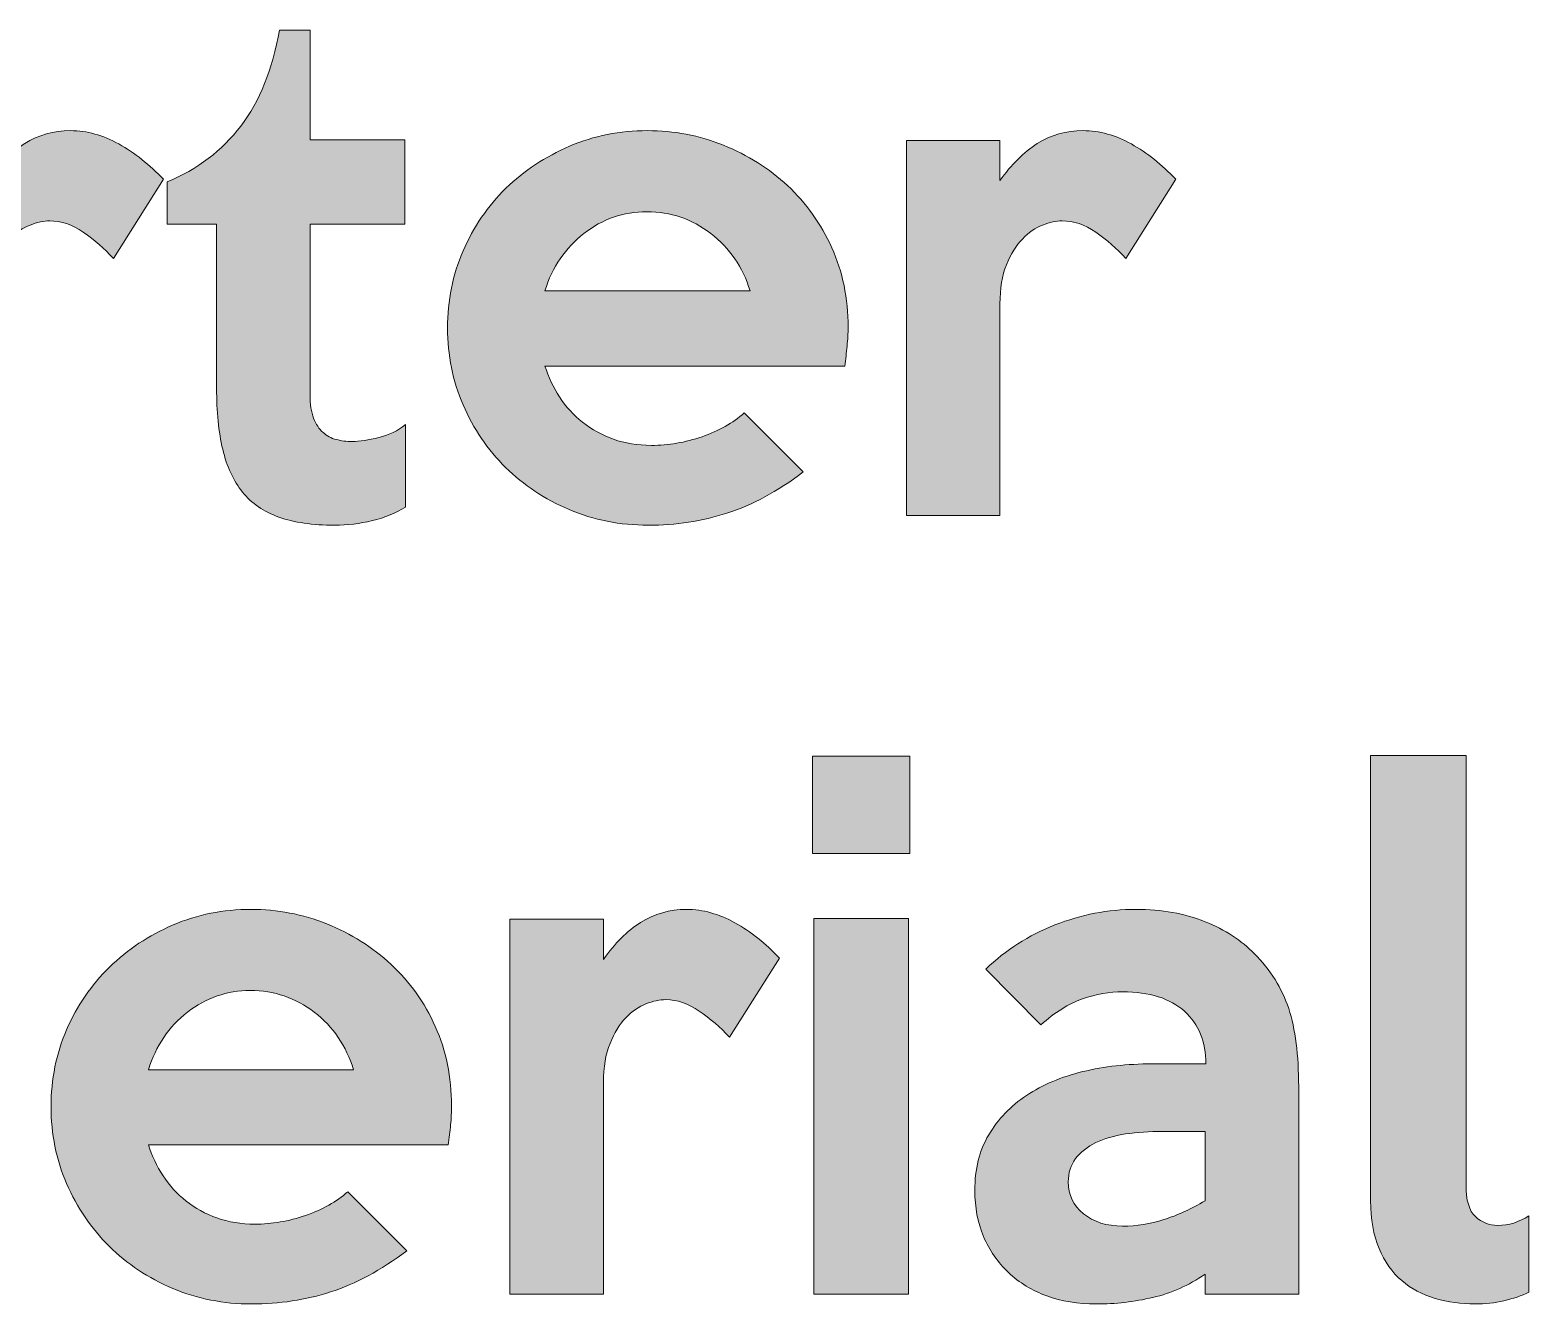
# Model space of a CAD drawing. Header units: inches. Extents: x -195 to 784, y 103 to 204.
# Drawn here: x 433.27 to 444.82, y 122.42 to 132.23 of the extents above; entities that cross this region are included whole.
import ezdxf

# ---------------------------------------------------------------- set-up
doc = ezdxf.new("R2010")
doc.units = ezdxf.units.IN
doc.header["$MEASUREMENT"] = 0
doc.layers.add('Layer 1', color=7, linetype='Continuous')

# ---------------------------------------------------------------- blocks, each defined once
blk = doc.blocks.new('block 14')
at = {"layer": 'Layer 1', "true_color": 0xffffff}
h = blk.add_hatch(color=7, dxfattribs=at)
h.dxf.hatch_style = 2
edge = h.paths.add_edge_path()
edge.add_spline(control_points=[(436.165, 128.558), (436.092, 128.511), (436.007, 128.477), (435.91, 128.453), (435.814, 128.43), (435.716, 128.418), (435.62, 128.418), (435.45, 128.418), (435.306, 128.439), (435.19, 128.48), (435.074, 128.522), (434.98, 128.586), (434.91, 128.673), (434.84, 128.759), (434.789, 128.87), (434.757, 129.003), (434.726, 129.136), (434.71, 129.293), (434.71, 129.473), (434.71, 129.473), (434.71, 130.738), (434.71, 130.738), (434.71, 130.738), (434.33, 130.738), (434.33, 130.738), (434.33, 130.738), (434.33, 131.063), (434.33, 131.063), (434.563, 131.159), (434.752, 131.303), (434.897, 131.493), (435.042, 131.683), (435.141, 131.93), (435.195, 132.233), (435.195, 132.233), (435.43, 132.233), (435.43, 132.233), (435.43, 132.233), (435.43, 131.388), (435.43, 131.388), (435.43, 131.388), (436.159, 131.388), (436.159, 131.388), (436.159, 131.388), (436.159, 130.738), (436.159, 130.738), (436.159, 130.738), (435.43, 130.738), (435.43, 130.738), (435.43, 130.738), (435.43, 129.423), (435.43, 129.423), (435.43, 129.35), (435.439, 129.289), (435.457, 129.243), (435.476, 129.196), (435.499, 129.159), (435.53, 129.133), (435.559, 129.106), (435.594, 129.088), (435.632, 129.078), (435.67, 129.068), (435.711, 129.063), (435.755, 129.063), (435.811, 129.063), (435.88, 129.073), (435.96, 129.093), (436.04, 129.113), (436.108, 129.146), (436.165, 129.193), (436.165, 129.193), (436.165, 128.558), (436.165, 128.558), (436.165, 128.558), (436.165, 128.558), (436.165, 128.558)], knot_values=[0, 0, 0, 0, 1, 1, 1, 2, 2, 2, 3, 3, 3, 4, 4, 4, 5, 5, 5, 6, 6, 6, 7, 7, 7, 8, 8, 8, 9, 9, 9, 10, 10, 10, 11, 11, 11, 12, 12, 12, 13, 13, 13, 14, 14, 14, 15, 15, 15, 16, 16, 16, 17, 17, 17, 18, 18, 18, 19, 19, 19, 20, 20, 20, 21, 21, 21, 22, 22, 22, 23, 23, 23, 24, 24, 24, 25, 25, 25, 25], degree=3, periodic=1)
h = blk.add_hatch(color=7, dxfattribs=at)
h.dxf.hatch_style = 2
edge = h.paths.add_edge_path()
edge.add_spline(control_points=[(434.3, 131.083), (434.3, 131.083), (433.915, 130.473), (433.915, 130.473), (433.845, 130.55), (433.768, 130.617), (433.683, 130.676), (433.598, 130.734), (433.512, 130.763), (433.425, 130.763), (433.379, 130.763), (433.328, 130.752), (433.273, 130.73), (433.218, 130.709), (433.166, 130.673), (433.118, 130.623), (433.069, 130.573), (433.029, 130.507), (432.995, 130.425), (432.962, 130.343), (432.945, 130.243), (432.945, 130.123), (432.945, 130.123), (432.945, 128.493), (432.945, 128.493), (432.945, 128.493), (432.225, 128.493), (432.225, 128.493), (432.225, 128.493), (432.225, 131.383), (432.225, 131.383), (432.225, 131.383), (432.945, 131.383), (432.945, 131.383), (432.945, 131.383), (432.945, 131.073), (432.945, 131.073), (433.032, 131.196), (433.128, 131.291), (433.232, 131.358), (433.338, 131.425), (433.455, 131.458), (433.585, 131.458), (433.712, 131.458), (433.836, 131.423), (433.957, 131.355), (434.079, 131.287), (434.194, 131.196), (434.3, 131.083)], knot_values=[0, 0, 0, 0, 1, 1, 1, 2, 2, 2, 3, 3, 3, 4, 4, 4, 5, 5, 5, 6, 6, 6, 7, 7, 7, 8, 8, 8, 9, 9, 9, 10, 10, 10, 11, 11, 11, 12, 12, 12, 13, 13, 13, 14, 14, 14, 15, 15, 15, 16, 16, 16, 16], degree=3, periodic=1)
h = blk.add_hatch(color=7, dxfattribs=at)
h.dxf.hatch_style = 2
edge = h.paths.add_edge_path()
edge.add_spline(control_points=[(439.575, 129.943), (439.575, 129.896), (439.572, 129.848), (439.567, 129.798), (439.562, 129.748), (439.557, 129.696), (439.55, 129.643), (439.55, 129.643), (437.24, 129.643), (437.24, 129.643), (437.267, 129.56), (437.304, 129.48), (437.352, 129.406), (437.401, 129.331), (437.46, 129.266), (437.53, 129.211), (437.6, 129.156), (437.679, 129.112), (437.768, 129.08), (437.856, 129.049), (437.953, 129.033), (438.06, 129.033), (438.19, 129.033), (438.32, 129.055), (438.45, 129.1), (438.58, 129.145), (438.688, 129.206), (438.775, 129.283), (438.775, 129.283), (439.23, 128.828), (439.23, 128.828), (439.03, 128.678), (438.834, 128.572), (438.642, 128.511), (438.45, 128.449), (438.248, 128.418), (438.035, 128.418), (437.818, 128.418), (437.615, 128.458), (437.427, 128.538), (437.238, 128.619), (437.075, 128.726), (436.937, 128.863), (436.798, 129), (436.689, 129.161), (436.609, 129.346), (436.529, 129.531), (436.489, 129.728), (436.489, 129.938), (436.489, 130.148), (436.529, 130.346), (436.609, 130.531), (436.689, 130.716), (436.8, 130.876), (436.939, 131.014), (437.079, 131.15), (437.243, 131.258), (437.43, 131.338), (437.617, 131.418), (437.816, 131.458), (438.029, 131.458), (438.233, 131.458), (438.428, 131.421), (438.614, 131.346), (438.801, 131.271), (438.966, 131.167), (439.109, 131.034), (439.252, 130.9), (439.366, 130.741), (439.449, 130.556), (439.533, 130.371), (439.575, 130.166), (439.575, 129.943)], knot_values=[0, 0, 0, 0, 1, 1, 1, 2, 2, 2, 3, 3, 3, 4, 4, 4, 5, 5, 5, 6, 6, 6, 7, 7, 7, 8, 8, 8, 9, 9, 9, 10, 10, 10, 11, 11, 11, 12, 12, 12, 13, 13, 13, 14, 14, 14, 15, 15, 15, 16, 16, 16, 17, 17, 17, 18, 18, 18, 19, 19, 19, 20, 20, 20, 21, 21, 21, 22, 22, 22, 23, 23, 23, 24, 24, 24, 24], degree=3, periodic=1)
edge = h.paths.add_edge_path()
edge.add_spline(control_points=[(438.82, 130.223), (438.763, 130.407), (438.663, 130.554), (438.517, 130.666), (438.373, 130.777), (438.208, 130.833), (438.025, 130.833), (437.844, 130.833), (437.683, 130.777), (437.54, 130.666), (437.396, 130.554), (437.297, 130.407), (437.239, 130.223), (437.239, 130.223), (438.82, 130.223), (438.82, 130.223)], knot_values=[0, 0, 0, 0, 1, 1, 1, 2, 2, 2, 3, 3, 3, 4, 4, 4, 5, 5, 5, 5], degree=3, periodic=1)
h = blk.add_hatch(color=7, dxfattribs=at)
h.dxf.hatch_style = 2
edge = h.paths.add_edge_path()
edge.add_spline(control_points=[(442.1, 131.083), (442.1, 131.083), (441.715, 130.473), (441.715, 130.473), (441.645, 130.55), (441.567, 130.617), (441.483, 130.676), (441.397, 130.734), (441.312, 130.763), (441.225, 130.763), (441.178, 130.763), (441.128, 130.752), (441.073, 130.73), (441.018, 130.709), (440.966, 130.673), (440.918, 130.623), (440.869, 130.573), (440.828, 130.507), (440.795, 130.425), (440.761, 130.343), (440.745, 130.243), (440.745, 130.123), (440.745, 130.123), (440.745, 128.493), (440.745, 128.493), (440.745, 128.493), (440.025, 128.493), (440.025, 128.493), (440.025, 128.493), (440.025, 131.383), (440.025, 131.383), (440.025, 131.383), (440.745, 131.383), (440.745, 131.383), (440.745, 131.383), (440.745, 131.073), (440.745, 131.073), (440.831, 131.196), (440.927, 131.291), (441.032, 131.358), (441.137, 131.425), (441.255, 131.458), (441.385, 131.458), (441.511, 131.458), (441.635, 131.423), (441.757, 131.355), (441.879, 131.287), (441.993, 131.196), (442.1, 131.083)], knot_values=[0, 0, 0, 0, 1, 1, 1, 2, 2, 2, 3, 3, 3, 4, 4, 4, 5, 5, 5, 6, 6, 6, 7, 7, 7, 8, 8, 8, 9, 9, 9, 10, 10, 10, 11, 11, 11, 12, 12, 12, 13, 13, 13, 14, 14, 14, 15, 15, 15, 16, 16, 16, 16], degree=3, periodic=1)
at = {"layer": 'Layer 1', "lineweight": 0}
for points, knots in [([(436.165, 128.558), (436.092, 128.511), (436.007, 128.477), (435.91, 128.453), (435.814, 128.43), (435.716, 128.418), (435.62, 128.418), (435.45, 128.418), (435.306, 128.439), (435.19, 128.48), (435.074, 128.522), (434.98, 128.586), (434.91, 128.673), (434.84, 128.759), (434.789, 128.87), (434.757, 129.003), (434.726, 129.136), (434.71, 129.293), (434.71, 129.473), (434.71, 129.473), (434.71, 130.738), (434.71, 130.738), (434.71, 130.738), (434.33, 130.738), (434.33, 130.738), (434.33, 130.738), (434.33, 131.063), (434.33, 131.063), (434.563, 131.159), (434.752, 131.303), (434.897, 131.493), (435.042, 131.683), (435.141, 131.93), (435.195, 132.233), (435.195, 132.233), (435.43, 132.233), (435.43, 132.233), (435.43, 132.233), (435.43, 131.388), (435.43, 131.388), (435.43, 131.388), (436.159, 131.388), (436.159, 131.388), (436.159, 131.388), (436.159, 130.738), (436.159, 130.738), (436.159, 130.738), (435.43, 130.738), (435.43, 130.738), (435.43, 130.738), (435.43, 129.423), (435.43, 129.423), (435.43, 129.35), (435.439, 129.289), (435.457, 129.243), (435.476, 129.196), (435.499, 129.159), (435.53, 129.133), (435.559, 129.106), (435.594, 129.088), (435.632, 129.078), (435.67, 129.068), (435.711, 129.063), (435.755, 129.063), (435.811, 129.063), (435.88, 129.073), (435.96, 129.093), (436.04, 129.113), (436.108, 129.146), (436.165, 129.193), (436.165, 129.193), (436.165, 128.558), (436.165, 128.558), (436.165, 128.558), (436.165, 128.558), (436.165, 128.558)], [0, 0, 0, 0, 1, 1, 1, 2, 2, 2, 3, 3, 3, 4, 4, 4, 5, 5, 5, 6, 6, 6, 7, 7, 7, 8, 8, 8, 9, 9, 9, 10, 10, 10, 11, 11, 11, 12, 12, 12, 13, 13, 13, 14, 14, 14, 15, 15, 15, 16, 16, 16, 17, 17, 17, 18, 18, 18, 19, 19, 19, 20, 20, 20, 21, 21, 21, 22, 22, 22, 23, 23, 23, 24, 24, 24, 25, 25, 25, 25]), ([(434.3, 131.083), (434.3, 131.083), (433.915, 130.473), (433.915, 130.473), (433.845, 130.55), (433.768, 130.617), (433.683, 130.676), (433.598, 130.734), (433.512, 130.763), (433.425, 130.763), (433.379, 130.763), (433.328, 130.752), (433.273, 130.73), (433.218, 130.709), (433.166, 130.673), (433.118, 130.623), (433.069, 130.573), (433.029, 130.507), (432.995, 130.425), (432.962, 130.343), (432.945, 130.243), (432.945, 130.123), (432.945, 130.123), (432.945, 128.493), (432.945, 128.493), (432.945, 128.493), (432.225, 128.493), (432.225, 128.493), (432.225, 128.493), (432.225, 131.383), (432.225, 131.383), (432.225, 131.383), (432.945, 131.383), (432.945, 131.383), (432.945, 131.383), (432.945, 131.073), (432.945, 131.073), (433.032, 131.196), (433.128, 131.291), (433.232, 131.358), (433.338, 131.425), (433.455, 131.458), (433.585, 131.458), (433.712, 131.458), (433.836, 131.423), (433.957, 131.355), (434.079, 131.287), (434.194, 131.196), (434.3, 131.083)], [0, 0, 0, 0, 1, 1, 1, 2, 2, 2, 3, 3, 3, 4, 4, 4, 5, 5, 5, 6, 6, 6, 7, 7, 7, 8, 8, 8, 9, 9, 9, 10, 10, 10, 11, 11, 11, 12, 12, 12, 13, 13, 13, 14, 14, 14, 15, 15, 15, 16, 16, 16, 16]), ([(439.575, 129.943), (439.575, 129.896), (439.572, 129.848), (439.567, 129.798), (439.562, 129.748), (439.557, 129.696), (439.55, 129.643), (439.55, 129.643), (437.24, 129.643), (437.24, 129.643), (437.267, 129.56), (437.304, 129.48), (437.352, 129.406), (437.401, 129.331), (437.46, 129.266), (437.53, 129.211), (437.6, 129.156), (437.679, 129.112), (437.768, 129.08), (437.856, 129.049), (437.953, 129.033), (438.06, 129.033), (438.19, 129.033), (438.32, 129.055), (438.45, 129.1), (438.58, 129.145), (438.688, 129.206), (438.775, 129.283), (438.775, 129.283), (439.23, 128.828), (439.23, 128.828), (439.03, 128.678), (438.834, 128.572), (438.642, 128.511), (438.45, 128.449), (438.248, 128.418), (438.035, 128.418), (437.818, 128.418), (437.615, 128.458), (437.427, 128.538), (437.238, 128.619), (437.075, 128.726), (436.937, 128.863), (436.798, 129), (436.689, 129.161), (436.609, 129.346), (436.529, 129.531), (436.489, 129.728), (436.489, 129.938), (436.489, 130.148), (436.529, 130.346), (436.609, 130.531), (436.689, 130.716), (436.8, 130.876), (436.939, 131.014), (437.079, 131.15), (437.243, 131.258), (437.43, 131.338), (437.617, 131.418), (437.816, 131.458), (438.029, 131.458), (438.233, 131.458), (438.428, 131.421), (438.614, 131.346), (438.801, 131.271), (438.966, 131.167), (439.109, 131.034), (439.252, 130.9), (439.366, 130.741), (439.449, 130.556), (439.533, 130.371), (439.575, 130.166), (439.575, 129.943)], [0, 0, 0, 0, 1, 1, 1, 2, 2, 2, 3, 3, 3, 4, 4, 4, 5, 5, 5, 6, 6, 6, 7, 7, 7, 8, 8, 8, 9, 9, 9, 10, 10, 10, 11, 11, 11, 12, 12, 12, 13, 13, 13, 14, 14, 14, 15, 15, 15, 16, 16, 16, 17, 17, 17, 18, 18, 18, 19, 19, 19, 20, 20, 20, 21, 21, 21, 22, 22, 22, 23, 23, 23, 24, 24, 24, 24]), ([(442.1, 131.083), (442.1, 131.083), (441.715, 130.473), (441.715, 130.473), (441.645, 130.55), (441.567, 130.617), (441.483, 130.676), (441.397, 130.734), (441.312, 130.763), (441.225, 130.763), (441.178, 130.763), (441.128, 130.752), (441.073, 130.73), (441.018, 130.709), (440.966, 130.673), (440.918, 130.623), (440.869, 130.573), (440.828, 130.507), (440.795, 130.425), (440.761, 130.343), (440.745, 130.243), (440.745, 130.123), (440.745, 130.123), (440.745, 128.493), (440.745, 128.493), (440.745, 128.493), (440.025, 128.493), (440.025, 128.493), (440.025, 128.493), (440.025, 131.383), (440.025, 131.383), (440.025, 131.383), (440.745, 131.383), (440.745, 131.383), (440.745, 131.383), (440.745, 131.073), (440.745, 131.073), (440.831, 131.196), (440.927, 131.291), (441.032, 131.358), (441.137, 131.425), (441.255, 131.458), (441.385, 131.458), (441.511, 131.458), (441.635, 131.423), (441.757, 131.355), (441.879, 131.287), (441.993, 131.196), (442.1, 131.083)], [0, 0, 0, 0, 1, 1, 1, 2, 2, 2, 3, 3, 3, 4, 4, 4, 5, 5, 5, 6, 6, 6, 7, 7, 7, 8, 8, 8, 9, 9, 9, 10, 10, 10, 11, 11, 11, 12, 12, 12, 13, 13, 13, 14, 14, 14, 15, 15, 15, 16, 16, 16, 16]), ([(438.82, 130.223), (438.763, 130.407), (438.663, 130.554), (438.517, 130.666), (438.373, 130.777), (438.208, 130.833), (438.025, 130.833), (437.844, 130.833), (437.683, 130.777), (437.54, 130.666), (437.396, 130.554), (437.297, 130.407), (437.239, 130.223), (437.239, 130.223), (438.82, 130.223), (438.82, 130.223)], [0, 0, 0, 0, 1, 1, 1, 2, 2, 2, 3, 3, 3, 4, 4, 4, 5, 5, 5, 5])]:
    blk.add_open_spline(points, degree=3, knots=knots, dxfattribs=at)
blk = doc.blocks.new('block 15')
at = {"layer": 'Layer 1', "true_color": 0xffffff}
h = blk.add_hatch(color=7, dxfattribs=at)
h.dxf.hatch_style = 2
h.paths.add_polyline_path([(440.05, 125.888), (439.301, 125.888), (439.301, 126.638), (440.05, 126.638)])
h.paths.add_polyline_path([(440.041, 122.493), (439.31, 122.493), (439.31, 125.388), (440.041, 125.388)])
h = blk.add_hatch(color=7, dxfattribs=at)
h.dxf.hatch_style = 2
edge = h.paths.add_edge_path()
edge.add_spline(control_points=[(444.82, 122.508), (444.763, 122.481), (444.699, 122.46), (444.627, 122.443), (444.556, 122.426), (444.482, 122.418), (444.405, 122.418), (444.298, 122.418), (444.196, 122.432), (444.098, 122.461), (443.999, 122.489), (443.914, 122.535), (443.84, 122.598), (443.767, 122.661), (443.708, 122.744), (443.665, 122.846), (443.622, 122.947), (443.6, 123.07), (443.6, 123.213), (443.6, 123.213), (443.6, 126.643), (443.6, 126.643), (443.6, 126.643), (444.335, 126.643), (444.335, 126.643), (444.335, 126.643), (444.335, 123.338), (444.335, 123.338), (444.335, 123.218), (444.359, 123.136), (444.408, 123.091), (444.456, 123.046), (444.514, 123.023), (444.58, 123.023), (444.663, 123.023), (444.743, 123.048), (444.82, 123.098), (444.82, 123.098), (444.82, 122.508), (444.82, 122.508)], knot_values=[0, 0, 0, 0, 1, 1, 1, 2, 2, 2, 3, 3, 3, 4, 4, 4, 5, 5, 5, 6, 6, 6, 7, 7, 7, 8, 8, 8, 9, 9, 9, 10, 10, 10, 11, 11, 11, 12, 12, 12, 13, 13, 13, 13], degree=3, periodic=1)
h = blk.add_hatch(color=7, dxfattribs=at)
h.dxf.hatch_style = 2
edge = h.paths.add_edge_path()
edge.add_spline(control_points=[(436.52, 123.943), (436.52, 123.896), (436.518, 123.848), (436.513, 123.798), (436.508, 123.748), (436.502, 123.696), (436.495, 123.643), (436.495, 123.643), (434.185, 123.643), (434.185, 123.643), (434.212, 123.56), (434.249, 123.48), (434.298, 123.406), (434.346, 123.331), (434.405, 123.266), (434.475, 123.211), (434.545, 123.156), (434.624, 123.112), (434.713, 123.081), (434.801, 123.049), (434.899, 123.033), (435.005, 123.033), (435.136, 123.033), (435.265, 123.055), (435.395, 123.1), (435.525, 123.145), (435.634, 123.206), (435.721, 123.283), (435.721, 123.283), (436.175, 122.828), (436.175, 122.828), (435.975, 122.678), (435.78, 122.572), (435.588, 122.511), (435.396, 122.449), (435.193, 122.418), (434.98, 122.418), (434.763, 122.418), (434.561, 122.458), (434.372, 122.538), (434.184, 122.618), (434.021, 122.726), (433.882, 122.863), (433.744, 123), (433.635, 123.161), (433.555, 123.346), (433.474, 123.531), (433.435, 123.728), (433.435, 123.938), (433.435, 124.148), (433.474, 124.346), (433.555, 124.531), (433.635, 124.716), (433.745, 124.876), (433.885, 125.013), (434.025, 125.15), (434.188, 125.258), (434.375, 125.338), (434.562, 125.418), (434.762, 125.458), (434.975, 125.458), (435.178, 125.458), (435.373, 125.421), (435.56, 125.346), (435.746, 125.271), (435.911, 125.167), (436.055, 125.034), (436.198, 124.9), (436.312, 124.741), (436.395, 124.556), (436.478, 124.371), (436.52, 124.166), (436.52, 123.943)], knot_values=[0, 0, 0, 0, 1, 1, 1, 2, 2, 2, 3, 3, 3, 4, 4, 4, 5, 5, 5, 6, 6, 6, 7, 7, 7, 8, 8, 8, 9, 9, 9, 10, 10, 10, 11, 11, 11, 12, 12, 12, 13, 13, 13, 14, 14, 14, 15, 15, 15, 16, 16, 16, 17, 17, 17, 18, 18, 18, 19, 19, 19, 20, 20, 20, 21, 21, 21, 22, 22, 22, 23, 23, 23, 24, 24, 24, 24], degree=3, periodic=1)
edge = h.paths.add_edge_path()
edge.add_spline(control_points=[(435.765, 124.223), (435.709, 124.407), (435.608, 124.554), (435.463, 124.666), (435.318, 124.777), (435.153, 124.833), (434.97, 124.833), (434.79, 124.833), (434.628, 124.777), (434.486, 124.666), (434.342, 124.554), (434.242, 124.407), (434.185, 124.223), (434.185, 124.223), (435.765, 124.223), (435.765, 124.223)], knot_values=[0, 0, 0, 0, 1, 1, 1, 2, 2, 2, 3, 3, 3, 4, 4, 4, 5, 5, 5, 5], degree=3, periodic=1)
h = blk.add_hatch(color=7, dxfattribs=at)
h.dxf.hatch_style = 2
edge = h.paths.add_edge_path()
edge.add_spline(control_points=[(439.046, 125.083), (439.046, 125.083), (438.661, 124.473), (438.661, 124.473), (438.59, 124.55), (438.513, 124.617), (438.428, 124.675), (438.343, 124.733), (438.257, 124.763), (438.171, 124.763), (438.124, 124.763), (438.073, 124.752), (438.018, 124.73), (437.963, 124.709), (437.911, 124.673), (437.863, 124.623), (437.814, 124.573), (437.774, 124.507), (437.741, 124.425), (437.707, 124.343), (437.69, 124.243), (437.69, 124.123), (437.69, 124.123), (437.69, 122.493), (437.69, 122.493), (437.69, 122.493), (436.97, 122.493), (436.97, 122.493), (436.97, 122.493), (436.97, 125.383), (436.97, 125.383), (436.97, 125.383), (437.69, 125.383), (437.69, 125.383), (437.69, 125.383), (437.69, 125.072), (437.69, 125.072), (437.777, 125.196), (437.873, 125.291), (437.977, 125.358), (438.083, 125.424), (438.2, 125.458), (438.33, 125.458), (438.457, 125.458), (438.581, 125.423), (438.703, 125.355), (438.825, 125.287), (438.939, 125.196), (439.046, 125.083)], knot_values=[0, 0, 0, 0, 1, 1, 1, 2, 2, 2, 3, 3, 3, 4, 4, 4, 5, 5, 5, 6, 6, 6, 7, 7, 7, 8, 8, 8, 9, 9, 9, 10, 10, 10, 11, 11, 11, 12, 12, 12, 13, 13, 13, 14, 14, 14, 15, 15, 15, 16, 16, 16, 16], degree=3, periodic=1)
h = blk.add_hatch(color=7, dxfattribs=at)
h.dxf.hatch_style = 2
edge = h.paths.add_edge_path()
edge.add_spline(control_points=[(443.045, 122.493), (443.045, 122.493), (442.325, 122.493), (442.325, 122.493), (442.325, 122.493), (442.325, 122.648), (442.325, 122.648), (442.199, 122.561), (442.064, 122.501), (441.923, 122.468), (441.781, 122.435), (441.635, 122.418), (441.486, 122.418), (441.345, 122.418), (441.218, 122.439), (441.105, 122.48), (440.992, 122.522), (440.894, 122.582), (440.81, 122.66), (440.727, 122.739), (440.663, 122.831), (440.618, 122.938), (440.573, 123.044), (440.551, 123.163), (440.551, 123.293), (440.551, 123.456), (440.586, 123.599), (440.658, 123.72), (440.73, 123.842), (440.827, 123.944), (440.95, 124.025), (441.074, 124.107), (441.218, 124.168), (441.383, 124.208), (441.548, 124.248), (441.726, 124.268), (441.916, 124.268), (441.916, 124.268), (442.331, 124.268), (442.331, 124.268), (442.331, 124.438), (442.276, 124.573), (442.166, 124.673), (442.055, 124.773), (441.897, 124.823), (441.69, 124.823), (441.591, 124.823), (441.487, 124.804), (441.38, 124.768), (441.274, 124.731), (441.167, 124.665), (441.06, 124.568), (441.06, 124.568), (440.636, 124.998), (440.636, 124.998), (440.789, 125.145), (440.966, 125.258), (441.168, 125.338), (441.37, 125.418), (441.578, 125.458), (441.791, 125.458), (441.991, 125.458), (442.169, 125.426), (442.325, 125.363), (442.481, 125.3), (442.607, 125.218), (442.703, 125.118), (442.829, 124.992), (442.917, 124.85), (442.969, 124.694), (443.02, 124.537), (443.046, 124.336), (443.046, 124.093), (443.046, 124.093), (443.046, 122.493), (443.046, 122.493), (443.046, 122.493), (443.045, 122.493), (443.045, 122.493)], knot_values=[0, 0, 0, 0, 1, 1, 1, 2, 2, 2, 3, 3, 3, 4, 4, 4, 5, 5, 5, 6, 6, 6, 7, 7, 7, 8, 8, 8, 9, 9, 9, 10, 10, 10, 11, 11, 11, 12, 12, 12, 13, 13, 13, 14, 14, 14, 15, 15, 15, 16, 16, 16, 17, 17, 17, 18, 18, 18, 19, 19, 19, 20, 20, 20, 21, 21, 21, 22, 22, 22, 23, 23, 23, 24, 24, 24, 25, 25, 25, 26, 26, 26, 26], degree=3, periodic=1)
edge = h.paths.add_edge_path()
edge.add_spline(control_points=[(442.325, 123.213), (442.325, 123.213), (442.325, 123.748), (442.325, 123.748), (442.325, 123.748), (441.995, 123.748), (441.995, 123.748), (441.896, 123.748), (441.801, 123.741), (441.713, 123.728), (441.624, 123.715), (441.548, 123.692), (441.483, 123.661), (441.418, 123.629), (441.366, 123.588), (441.328, 123.538), (441.29, 123.488), (441.271, 123.428), (441.271, 123.358), (441.271, 123.258), (441.309, 123.176), (441.388, 123.113), (441.466, 123.05), (441.567, 123.018), (441.69, 123.018), (441.797, 123.018), (441.903, 123.035), (442.007, 123.068), (442.113, 123.101), (442.219, 123.15), (442.325, 123.213)], knot_values=[0, 0, 0, 0, 1, 1, 1, 2, 2, 2, 3, 3, 3, 4, 4, 4, 5, 5, 5, 6, 6, 6, 7, 7, 7, 8, 8, 8, 9, 9, 9, 10, 10, 10, 10], degree=3, periodic=1)
at = {"layer": 'Layer 1', "lineweight": 0}
for points in [[(440.05, 125.888), (439.301, 125.888), (439.301, 126.638), (440.05, 126.638), (440.05, 125.888)], [(440.041, 122.493), (439.31, 122.493), (439.31, 125.388), (440.041, 125.388), (440.041, 122.493)]]:
    blk.add_lwpolyline(points, dxfattribs=at)
for points, knots in [([(444.82, 122.508), (444.763, 122.481), (444.699, 122.46), (444.627, 122.443), (444.556, 122.426), (444.482, 122.418), (444.405, 122.418), (444.298, 122.418), (444.196, 122.432), (444.098, 122.461), (443.999, 122.489), (443.914, 122.535), (443.84, 122.598), (443.767, 122.661), (443.708, 122.744), (443.665, 122.846), (443.622, 122.947), (443.6, 123.07), (443.6, 123.213), (443.6, 123.213), (443.6, 126.643), (443.6, 126.643), (443.6, 126.643), (444.335, 126.643), (444.335, 126.643), (444.335, 126.643), (444.335, 123.338), (444.335, 123.338), (444.335, 123.218), (444.359, 123.136), (444.408, 123.091), (444.456, 123.046), (444.514, 123.023), (444.58, 123.023), (444.663, 123.023), (444.743, 123.048), (444.82, 123.098), (444.82, 123.098), (444.82, 122.508), (444.82, 122.508)], [0, 0, 0, 0, 1, 1, 1, 2, 2, 2, 3, 3, 3, 4, 4, 4, 5, 5, 5, 6, 6, 6, 7, 7, 7, 8, 8, 8, 9, 9, 9, 10, 10, 10, 11, 11, 11, 12, 12, 12, 13, 13, 13, 13]), ([(436.52, 123.943), (436.52, 123.896), (436.518, 123.848), (436.513, 123.798), (436.508, 123.748), (436.502, 123.696), (436.495, 123.643), (436.495, 123.643), (434.185, 123.643), (434.185, 123.643), (434.212, 123.56), (434.249, 123.48), (434.298, 123.406), (434.346, 123.331), (434.405, 123.266), (434.475, 123.211), (434.545, 123.156), (434.624, 123.112), (434.713, 123.081), (434.801, 123.049), (434.899, 123.033), (435.005, 123.033), (435.136, 123.033), (435.265, 123.055), (435.395, 123.1), (435.525, 123.145), (435.634, 123.206), (435.721, 123.283), (435.721, 123.283), (436.175, 122.828), (436.175, 122.828), (435.975, 122.678), (435.78, 122.572), (435.588, 122.511), (435.396, 122.449), (435.193, 122.418), (434.98, 122.418), (434.763, 122.418), (434.561, 122.458), (434.372, 122.538), (434.184, 122.618), (434.021, 122.726), (433.882, 122.863), (433.744, 123), (433.635, 123.161), (433.555, 123.346), (433.474, 123.531), (433.435, 123.728), (433.435, 123.938), (433.435, 124.148), (433.474, 124.346), (433.555, 124.531), (433.635, 124.716), (433.745, 124.876), (433.885, 125.013), (434.025, 125.15), (434.188, 125.258), (434.375, 125.338), (434.562, 125.418), (434.762, 125.458), (434.975, 125.458), (435.178, 125.458), (435.373, 125.421), (435.56, 125.346), (435.746, 125.271), (435.911, 125.167), (436.055, 125.034), (436.198, 124.9), (436.312, 124.741), (436.395, 124.556), (436.478, 124.371), (436.52, 124.166), (436.52, 123.943)], [0, 0, 0, 0, 1, 1, 1, 2, 2, 2, 3, 3, 3, 4, 4, 4, 5, 5, 5, 6, 6, 6, 7, 7, 7, 8, 8, 8, 9, 9, 9, 10, 10, 10, 11, 11, 11, 12, 12, 12, 13, 13, 13, 14, 14, 14, 15, 15, 15, 16, 16, 16, 17, 17, 17, 18, 18, 18, 19, 19, 19, 20, 20, 20, 21, 21, 21, 22, 22, 22, 23, 23, 23, 24, 24, 24, 24]), ([(439.046, 125.083), (439.046, 125.083), (438.661, 124.473), (438.661, 124.473), (438.59, 124.55), (438.513, 124.617), (438.428, 124.675), (438.343, 124.733), (438.257, 124.763), (438.171, 124.763), (438.124, 124.763), (438.073, 124.752), (438.018, 124.73), (437.963, 124.709), (437.911, 124.673), (437.863, 124.623), (437.814, 124.573), (437.774, 124.507), (437.741, 124.425), (437.707, 124.343), (437.69, 124.243), (437.69, 124.123), (437.69, 124.123), (437.69, 122.493), (437.69, 122.493), (437.69, 122.493), (436.97, 122.493), (436.97, 122.493), (436.97, 122.493), (436.97, 125.383), (436.97, 125.383), (436.97, 125.383), (437.69, 125.383), (437.69, 125.383), (437.69, 125.383), (437.69, 125.072), (437.69, 125.072), (437.777, 125.196), (437.873, 125.291), (437.977, 125.358), (438.083, 125.424), (438.2, 125.458), (438.33, 125.458), (438.457, 125.458), (438.581, 125.423), (438.703, 125.355), (438.825, 125.287), (438.939, 125.196), (439.046, 125.083)], [0, 0, 0, 0, 1, 1, 1, 2, 2, 2, 3, 3, 3, 4, 4, 4, 5, 5, 5, 6, 6, 6, 7, 7, 7, 8, 8, 8, 9, 9, 9, 10, 10, 10, 11, 11, 11, 12, 12, 12, 13, 13, 13, 14, 14, 14, 15, 15, 15, 16, 16, 16, 16]), ([(443.045, 122.493), (443.045, 122.493), (442.325, 122.493), (442.325, 122.493), (442.325, 122.493), (442.325, 122.648), (442.325, 122.648), (442.199, 122.561), (442.064, 122.501), (441.923, 122.468), (441.781, 122.435), (441.635, 122.418), (441.486, 122.418), (441.345, 122.418), (441.218, 122.439), (441.105, 122.48), (440.992, 122.522), (440.894, 122.582), (440.81, 122.66), (440.727, 122.739), (440.663, 122.831), (440.618, 122.938), (440.573, 123.044), (440.551, 123.163), (440.551, 123.293), (440.551, 123.456), (440.586, 123.599), (440.658, 123.72), (440.73, 123.842), (440.827, 123.944), (440.95, 124.025), (441.074, 124.107), (441.218, 124.168), (441.383, 124.208), (441.548, 124.248), (441.726, 124.268), (441.916, 124.268), (441.916, 124.268), (442.331, 124.268), (442.331, 124.268), (442.331, 124.438), (442.276, 124.573), (442.166, 124.673), (442.055, 124.773), (441.897, 124.823), (441.69, 124.823), (441.591, 124.823), (441.487, 124.804), (441.38, 124.768), (441.274, 124.731), (441.167, 124.665), (441.06, 124.568), (441.06, 124.568), (440.636, 124.998), (440.636, 124.998), (440.789, 125.145), (440.966, 125.258), (441.168, 125.338), (441.37, 125.418), (441.578, 125.458), (441.791, 125.458), (441.991, 125.458), (442.169, 125.426), (442.325, 125.363), (442.481, 125.3), (442.607, 125.218), (442.703, 125.118), (442.829, 124.992), (442.917, 124.85), (442.969, 124.694), (443.02, 124.537), (443.046, 124.336), (443.046, 124.093), (443.046, 124.093), (443.046, 122.493), (443.046, 122.493), (443.046, 122.493), (443.045, 122.493), (443.045, 122.493)], [0, 0, 0, 0, 1, 1, 1, 2, 2, 2, 3, 3, 3, 4, 4, 4, 5, 5, 5, 6, 6, 6, 7, 7, 7, 8, 8, 8, 9, 9, 9, 10, 10, 10, 11, 11, 11, 12, 12, 12, 13, 13, 13, 14, 14, 14, 15, 15, 15, 16, 16, 16, 17, 17, 17, 18, 18, 18, 19, 19, 19, 20, 20, 20, 21, 21, 21, 22, 22, 22, 23, 23, 23, 24, 24, 24, 25, 25, 25, 26, 26, 26, 26]), ([(435.765, 124.223), (435.709, 124.407), (435.608, 124.554), (435.463, 124.666), (435.318, 124.777), (435.153, 124.833), (434.97, 124.833), (434.79, 124.833), (434.628, 124.777), (434.486, 124.666), (434.342, 124.554), (434.242, 124.407), (434.185, 124.223), (434.185, 124.223), (435.765, 124.223), (435.765, 124.223)], [0, 0, 0, 0, 1, 1, 1, 2, 2, 2, 3, 3, 3, 4, 4, 4, 5, 5, 5, 5]), ([(442.325, 123.213), (442.325, 123.213), (442.325, 123.748), (442.325, 123.748), (442.325, 123.748), (441.995, 123.748), (441.995, 123.748), (441.896, 123.748), (441.801, 123.741), (441.713, 123.728), (441.624, 123.715), (441.548, 123.692), (441.483, 123.661), (441.418, 123.629), (441.366, 123.588), (441.328, 123.538), (441.29, 123.488), (441.271, 123.428), (441.271, 123.358), (441.271, 123.258), (441.309, 123.176), (441.388, 123.113), (441.466, 123.05), (441.567, 123.018), (441.69, 123.018), (441.797, 123.018), (441.903, 123.035), (442.007, 123.068), (442.113, 123.101), (442.219, 123.15), (442.325, 123.213)], [0, 0, 0, 0, 1, 1, 1, 2, 2, 2, 3, 3, 3, 4, 4, 4, 5, 5, 5, 6, 6, 6, 7, 7, 7, 8, 8, 8, 9, 9, 9, 10, 10, 10, 10])]:
    blk.add_open_spline(points, degree=3, knots=knots, dxfattribs=at)
blk = doc.blocks.new('block 11')
at = {"layer": 'Layer 1'}
for name in ['block 14', 'block 15']:
    blk.add_blockref(name, (0, 0), dxfattribs=at)
blk = doc.blocks.new('block 5')
at = {"layer": 'Layer 1'}
blk.add_blockref('block 11', (0, 0), dxfattribs=at)

msp = doc.modelspace()

# ---------------------------------------------------------------- block references
at = {"layer": 'Layer 1'}
msp.add_blockref('block 5', (0, 0), dxfattribs=at)

doc.saveas('drawing.dxf')
